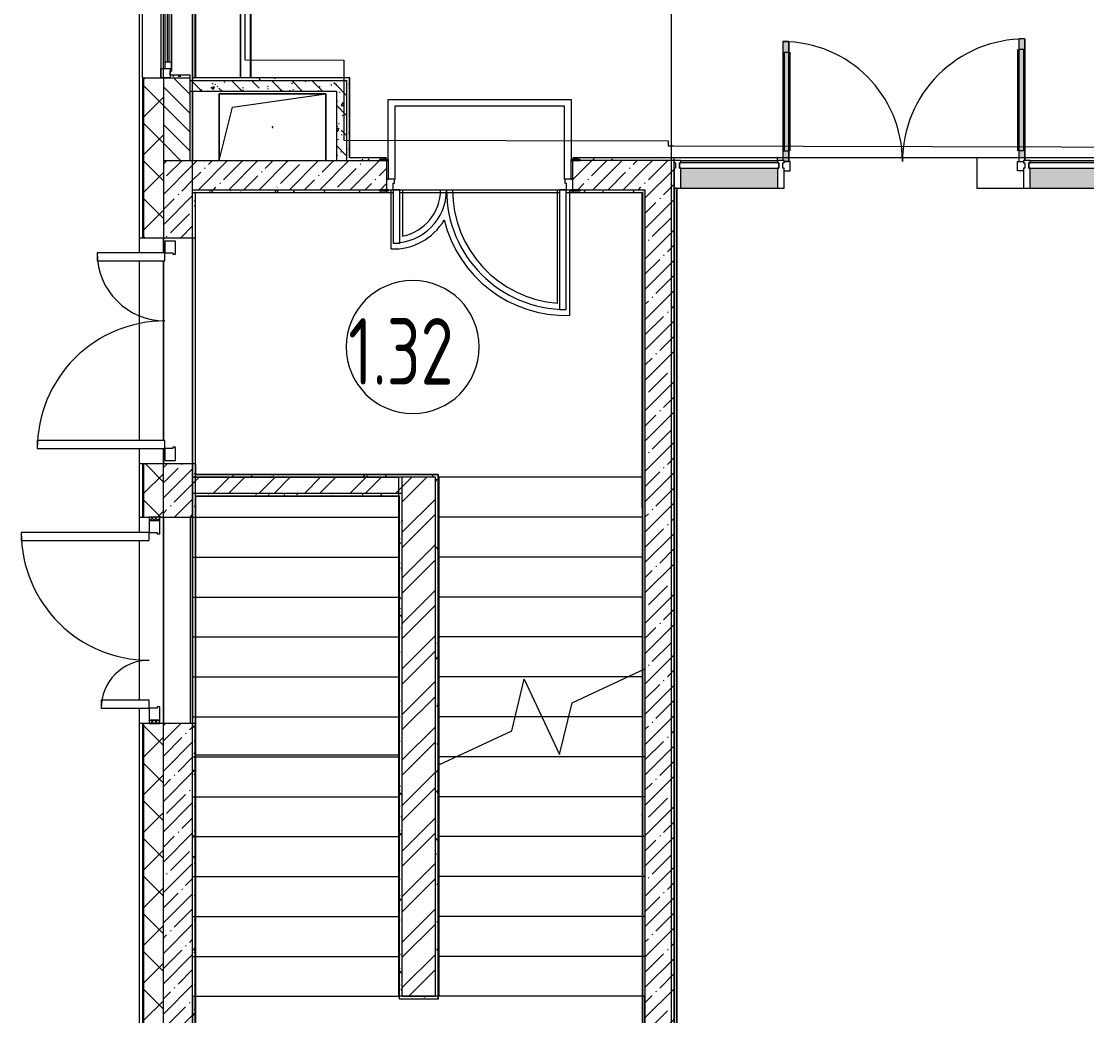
# Model space of a CAD drawing. Header units: millimetres. Extents: x -1113 to 415037, y -3642 to 354837.
# Drawn here: x -1113 to 6895, y 1338 to 8810 of the extents above; entities that cross this region are included whole.
import ezdxf

# ---------------------------------------------------------------- set-up
doc = ezdxf.new("R2010")
doc.units = ezdxf.units.MM
for name, color, linetype, lineweight in [('A-AREA-BNDY', 7, 'Continuous', 5), ('A-AREA-IDEN', 7, 'Continuous', 9), ('A-DETL-GENF', 7, 'Continuous', 9), ('A-DOOR-2', 7, 'Continuous', 5), ('A-DOOR-FRAM-2', 7, 'Continuous', 5), ('A-FLOR', 7, 'Continuous', 9), ('A-GENM', 7, 'Continuous', 9), ('A-GLAZ', 7, 'Continuous', 9), ('A-GLAZ-1', 7, 'Continuous', 5), ('A-GLAZ-CURT', 7, 'Continuous', 9), ('A-GLAZ-CURT-1', 7, 'Continuous', 5), ('A-GLAZ-CURT-2', 7, 'Continuous', 20), ('A-GLAZ-CWMG', 7, 'Continuous', 9), ('A-GLAZ-CWMG-1', 7, 'Continuous', 20), ('A-WALL', 7, 'Continuous', 5), ('I-WALL', 7, 'Continuous', 5), ('S-STRS', 7, 'Continuous', 9), ('S-STRS-MBND', 7, 'Continuous', 9), ('Оси', 7, 'Continuous', 9)]:
    doc.layers.add(name, color=color, linetype=linetype, lineweight=lineweight)
for name, color, linetype, lineweight, true_color in [('A-DOOR-1', 7, 'Continuous', 5, 0xc0c0c0), ('A-DOOR-FRAM-1', 7, 'Continuous', 5, 0xc0c0c0), ('A-WALL-1', 9, 'Continuous', 5, 0x808080), ('A-WALL-FNSH-1', 9, 'Continuous', 5, 0x808080)]:
    doc.layers.add(name, color=color, linetype=linetype, lineweight=lineweight, true_color=true_color)
doc.layers.add('A-FLOR-PATT-1', color=7, linetype='Continuous', lineweight=9, true_color=0xeef6ff, transparency=0.5)
doc.styles.add('СПДС', font='ГОСТ тип А.ttf', dxfattribs={"width": 0.9})
pattern_1 = [(45, (64.7, -136.06), (-114.0493, 114.0493), []), (45, (178.75, -136.06), (-114.0493, 114.0493), [201.612, -40.322, 6.706, -33.617])]
pattern_2 = [(45, (64.7, -136.06), (-171.074, 171.074), []), (45, (178.75, -136.06), (-171.074, 171.074), [])]
pattern_3 = [(135, (64.7, -136.06), (-150.8683, -150.8683), [213.36, -35.56, 7.112, -35.56]), (135, (64.7, 14.71), (-150.8683, -150.8683), []), (50, (64.7, -136.06), (255.0577, -22.3145), [26.67, -293.37]), (355, (64.7, -136.06), (-49.3404, 267.479), [21.336, -234.696]), (100.451, (85.96, -137.92), (205.7195, 245.1636), [22.666, -249.326]), (46.184, (64.7, -64.94), (379.511, -58.86), [40.005, -440.055]), (96.636, (96.33, -69.85), (332.363, 346.399), [33.999, -373.989]), (351.184, (64.7, -64.94), (332.367, 346.395), [32.004, -352.044]), (21, (100.26, -82.72), (212.26, -143.171), [26.67, -293.37]), (326, (100.26, -82.72), (86.522, 257.863), [21.336, -234.696]), (71.451, (117.95, -94.65), (298.784, 114.69), [22.666, -249.326]), (37.5, (64.7, -136.06), (4.3238, 118.3775), [6.706, -225.146, 6.706, -231.546, -235.585]), (37.5, (64.7, -136.06), (4.3238, 118.3775), [-470.103, 6.706, -228.879]), (7.5, (64.7, -136.06), (93.5476, 140.2533), [6.706, -129.134, 6.706, -219.812, -89.789]), (7.5, (64.7, -136.06), (93.5476, 140.2533), [-362.356, 6.706, -83.083]), (327.5, (-14.6, -136.06), (189.8273, -8.0202), [6.706, -82.194, 6.706, -270.662, -368.046]), (327.5, (-14.6, -136.06), (189.8273, -8.0202), [-366.268, 6.706, -361.34]), (317.5, (-50.16, -136.06), (207.381, 35.5976), [6.706, -108.864, 6.706, -177.495, -261.366]), (317.5, (-50.16, -136.06), (207.381, 35.5976), [-299.771, 6.706, -254.66])]
pattern_4 = [(0, (64.7, -136.06), (243.84, 60.96), [20.117, -162.763, 20.117, -162.763, -975.36]), (0, (64.7, -136.06), (243.84, 60.96), [-365.76, 20.117, -345.643, 20.117, -162.763, -426.72]), (0, (64.7, -136.06), (243.84, 60.96), [-914.4, 20.117, -101.803, 20.117, -284.683]), (120, (156.14, -105.58), (-174.7129, 180.69163), [20.117, -162.763, 20.117, -162.763, -975.36]), (120, (156.14, -105.58), (-174.7129, 180.69163), [-365.76, 20.117, -345.643, 20.117, -162.763, -426.72]), (120, (156.14, -105.58), (-174.7129, 180.69163), [-914.4, 20.117, -101.803, 20.117, -284.683]), (240, (186.62, 16.34), (-69.1271, -241.65163), [20.117, -162.763, 20.117, -162.763, -975.36]), (240, (186.62, 16.34), (-69.1271, -241.65163), [-365.76, 20.117, -345.643, 20.117, -162.763, -426.72]), (240, (186.62, 16.34), (-69.1271, -241.65163), [-914.4, 20.117, -101.803, 20.117, -284.683])]

# ---------------------------------------------------------------- blocks, each defined once
blk = doc.blocks.new('120_Окно_СКБ_2Ст - 120_Окно_СКБ_2Ст 2300х2500 _мал створка справа_-22272277-Объем проектирования 1 этажа')
at = {"layer": 'A-GLAZ'}
for p, q in [((-1150, -127), (-1150, -57)), ((-1150, -57), (-1080, -57)), ((-1080, -57), (-1080, -127)), ((250, -127), (250, -57)), ((250, -57), (320, -57)), ((320, -57), (320, -127)), ((1080, -127), (1080, -57)), ((1080, -57), (1150, -57)), ((1150, -57), (1150, -127)), ((-1080, -127), (-1150, -127)), ((-1080, -127), (-1100, -127)), ((-1100, -127), (-1100, -137)), ((-1100, -137), (270, -137)), ((270, -137), (-1100, -137)), ((250, -87), (-1080, -87)), ((-1080, -87), (-1080, -127)), ((-1030, -137), (-1030, -87)), ((200, -137), (200, -87)), ((250, -127), (250, -87)), ((320, -127), (250, -127)), ((270, -127), (250, -127)), ((270, -137), (270, -127)), ((320, -127), (300, -127)), ((300, -127), (300, -137)), ((300, -137), (1100, -137)), ((1100, -137), (300, -137)), ((1080, -87), (320, -87)), ((320, -87), (320, -127)), ((370, -137), (370, -87)), ((1030, -137), (1030, -87)), ((1080, -127), (1080, -87)), ((1150, -127), (1080, -127)), ((1100, -127), (1080, -127)), ((1100, -137), (1100, -127))]:
    blk.add_line(p, q, dxfattribs=at)
at = {"layer": 'A-GLAZ-1'}
for p, q in [((1150, -57), (-1150, -57)), ((-1130, -127), (-1100, -127)), ((-1030, -107), (200, -107)), ((200, -117), (-1030, -117)), ((270, -127), (300, -127)), ((370, -107), (1030, -107)), ((1030, -117), (370, -117)), ((1100, -127), (1130, -127))]:
    blk.add_line(p, q, dxfattribs=at)
blk = doc.blocks.new('110_Дверь_СКБ_2Ст - Д-1 Лестничная клетка EIS60-24280000-Объем проектирования 1 этажа')
at = {"layer": 'A-DOOR-1'}
for p, q in [((-637.5, 1010), (-637.5, 110)), ((-587.5, 1010), (-637.5, 1010)), ((-587.5, 110), (-587.5, 1010)), ((662.5, 510), (612.5, 510)), ((612.5, 510), (612.5, 110)), ((662.5, 110), (662.5, 510)), ((-637.5, 110), (-587.5, 110)), ((612.5, 110), (662.5, 110))]:
    blk.add_line(p, q, dxfattribs=at)
for centre, radius, start, end in [((-637.5, 110), 900, 0, 90), ((662.5, 110), 400, 90, 180)]:
    blk.add_arc(centre, radius, start, end, dxfattribs=at)
at = {"layer": 'A-DOOR-FRAM-1'}
for p, q in [((-672.5, 118), (-742.5, 118)), ((-742.5, 118), (-742.5, 110)), ((-742.5, 110), (-672.5, 110)), ((-637.5, 110), (-687.5, 110)), ((-687.5, 110), (-687.5, 30)), ((-672.5, 110), (-672.5, 118)), ((-637.5, 60), (-637.5, 110)), ((662.5, 110), (662.5, 60)), ((712.5, 110), (662.5, 110)), ((767.5, 118), (697.5, 118)), ((697.5, 118), (697.5, 110)), ((697.5, 110), (767.5, 110)), ((712.5, 30), (712.5, 110)), ((767.5, 110), (767.5, 118)), ((-687.5, 30), (-627.5, 30)), ((-672.5, 30), (-687.5, 30)), ((-687.5, 30), (-687.5, -110)), ((-672.5, -110), (-672.5, 30)), ((-627.5, 60), (-637.5, 60)), ((-627.5, 30), (-627.5, 60)), ((662.5, 60), (652.5, 60)), ((652.5, 60), (652.5, 30)), ((652.5, 30), (712.5, 30)), ((712.5, 30), (697.5, 30)), ((697.5, 30), (697.5, -110)), ((712.5, -110), (712.5, 30)), ((-672.5, -110), (-742.5, -110)), ((-742.5, -110), (-742.5, -118)), ((-742.5, -118), (-672.5, -118)), ((-687.5, -110), (-672.5, -110)), ((-672.5, -118), (-672.5, -110)), ((697.5, -110), (712.5, -110)), ((767.5, -110), (697.5, -110)), ((697.5, -110), (697.5, -118)), ((697.5, -118), (767.5, -118)), ((767.5, -118), (767.5, -110))]:
    blk.add_line(p, q, dxfattribs=at)
blk = doc.blocks.new('110_Дверь_СКБ_2Ст_Наружная - ДН-1_л__ Двухстворчатая 1350 х3200 _ЛК_ в свету с верхним остеклением 2-22796854-Объем проектирования 1 этажа')
at = {"layer": 'A-DOOR-1'}
for p, q in [((-715.5, 869), (-715.5, -91)), ((-655.5, 869), (-715.5, 869)), ((-655.5, -91), (-655.5, 869)), ((754.5, 419), (694.5, 419)), ((694.5, 419), (694.5, -91)), ((754.5, -91), (754.5, 419)), ((-715.5, -91), (-655.5, -91)), ((694.5, -91), (754.5, -91))]:
    blk.add_line(p, q, dxfattribs=at)
for centre, radius, start, end in [((-715.5, -91), 960, 0, 90), ((754.5, -91), 510, 90, 180)]:
    blk.add_arc(centre, radius, start, end, dxfattribs=at)
at = {"layer": 'A-DOOR-FRAM-1'}
for p, q in [((-715.5, -91), (-805.5, -91)), ((-805.5, -91), (-805.5, -171)), ((-715.5, -151), (-715.5, -91)), ((-705.5, -151), (-715.5, -151)), ((-705.5, -171), (-705.5, -151)), ((754.5, -151), (744.5, -151)), ((744.5, -151), (744.5, -171)), ((754.5, -91), (754.5, -151)), ((844.5, -91), (754.5, -91)), ((844.5, -171), (844.5, -91)), ((-805.5, -171), (-705.5, -171)), ((744.5, -171), (844.5, -171))]:
    blk.add_line(p, q, dxfattribs=at)
blk = doc.blocks.new('110_Дверь_СКБ_2Ст_Наружная - ДН-3_л__ Двухстворчатая 1200 х3200 из подвала EI30-23666533-Объем проектирования 1 этажа')
at = {"layer": 'A-DOOR-2'}
h = blk.add_hatch(dxfattribs=at)
h.set_pattern_fill('FP_165', color=256, style=0, pattern_type=2)
h.set_pattern_definition([(135, (1526.41, 143.685), (-14.14214, -14.14214), []), (225, (1526.41, 143.685), (14.14214, -14.14214), [])])
h.paths.add_polyline_path([(769.5, -48.4), (771.6, -51), (794.5, -51), (794.5, 29), (769.5, 29), (769.5, -31)])
at = {"layer": 'A-DOOR-FRAM-2'}
h = blk.add_hatch(dxfattribs=at)
h.set_pattern_fill('FP_166', color=256, style=0, pattern_type=2)
h.set_pattern_definition([(45, (-596.384, 143.685), (-14.1421, 14.1421), []), (135, (-596.384, 143.685), (-14.1421, -14.1421), [])])
h.paths.add_polyline_path([(-755.5, 29), (-755.5, -51), (-730.5, -51), (-730.5, 29)])
at = {"layer": 'A-DOOR-1'}
for p, q in [((679.5, 989), (619.5, 989)), ((619.5, 989), (619.5, 29)), ((679.5, 29), (679.5, 989)), ((-640.5, 389), (-640.5, 29)), ((-580.5, 389), (-640.5, 389)), ((-580.5, 29), (-580.5, 389)), ((-640.5, 29), (-580.5, 29)), ((619.5, 29), (679.5, 29))]:
    blk.add_line(p, q, dxfattribs=at)
for centre, radius, start, end in [((679.5, 29), 960, 90, 180), ((-640.5, 29), 360, 0, 90)]:
    blk.add_arc(centre, radius, start, end, dxfattribs=at)
at = {"layer": 'A-DOOR-FRAM-1'}
for p, q in [((-730.5, 29), (-755.5, 29)), ((-755.5, 29), (-755.5, -51)), ((-640.5, 29), (-730.5, 29)), ((-730.5, 29), (-730.5, -51)), ((-730.5, -51), (-730.5, 29)), ((-640.5, -31), (-640.5, 29)), ((679.5, 29), (679.5, -31)), ((769.5, 29), (679.5, 29)), ((769.5, -51), (769.5, 29)), ((794.5, 29), (769.5, 29)), ((769.5, 29), (769.5, -51)), ((794.5, -51), (794.5, 29)), ((-755.5, -51), (-730.5, -51)), ((-730.5, -51), (-630.5, -51)), ((-630.5, -31), (-640.5, -31)), ((-630.5, -51), (-630.5, -31)), ((679.5, -31), (669.5, -31)), ((669.5, -31), (669.5, -51)), ((669.5, -51), (769.5, -51)), ((769.5, -51), (794.5, -51))]:
    blk.add_line(p, q, dxfattribs=at)
blk = doc.blocks.new('Прямоугольный импост - Импост структурный с накладкой - 190мм-31924846-Объем проектирования 1 этажа')
at = {"layer": 'A-GLAZ-CWMG-1'}
for p, q in [((-50, 0), (-50, 17)), ((-50, 17), (0, 17)), ((-40, 0), (-50, 0)), ((-40, -40), (-40, 0)), ((0, 0), (-10, 0)), ((-10, 0), (-10, -40)), ((0, 17), (0, 0)), ((-50, -190), (-50, -40)), ((-50, -40), (-40, -40)), ((-10, -40), (0, -40)), ((0, -40), (0, -190)), ((0, -190), (-50, -190))]:
    blk.add_line(p, q, dxfattribs=at)
blk = doc.blocks.new('Прямоугольный импост - Импост структурный с накладкой - 190мм-31924841-Объем проектирования 1 этажа')
at = {"layer": 'A-GLAZ-CWMG-1'}
for p, q in [((-25, 0), (-25, 17)), ((-25, 17), (25, 17)), ((-15, 0), (-25, 0)), ((-15, -40), (-15, 0)), ((25, 0), (15, 0)), ((15, 0), (15, -40)), ((25, 17), (25, 0)), ((-25, -190), (-25, -40)), ((-25, -40), (-15, -40)), ((15, -40), (25, -40)), ((25, -40), (25, -190)), ((25, -190), (-25, -190))]:
    blk.add_line(p, q, dxfattribs=at)
blk = doc.blocks.new('Системная панель - Стекло - 40мм-31924851-Объем проектирования 1 этажа')
at = {"layer": 'A-GLAZ-CURT-2'}
for p, q in [((297.5, 40), (-297.5, 40)), ((-297.5, 40), (-297.5, 0)), ((-297.5, 0), (297.5, 0)), ((297.5, 0), (297.5, 40))]:
    blk.add_line(p, q, dxfattribs=at)
blk = doc.blocks.new('Дверь_Витражная_остекление_ - ДВН_CОШ в витраже В-6-31924853-Объем проектирования 1 этажа')
at = {"layer": 'A-DETL-GENF'}
for p, q in [((-900, 60), (-855, 60)), ((-855, 60), (-855, -10)), ((900, 60), (855, 60)), ((855, 60), (855, -10)), ((-910, -930), (-910, -17)), ((-910, -17), (-910, -930)), ((-865, -10), (-900, -10)), ((-865, -10), (-900, -10)), ((-855, -10), (-900, -10)), ((-865, -930), (-865, -10)), ((-865, -930), (-865, -10)), ((855, -10), (900, -10)), ((865, -10), (900, -10)), ((865, -910), (865, -10)), ((865, -10), (865, -910)), ((900, -10), (865, -10)), ((910, -910), (910, -17)), ((910, -910), (910, -17)), ((-910, -90), (-865, -90)), ((-900, -850), (-900, -90)), ((-856, -850), (-856, -90)), ((856, -830), (856, -90)), ((910, -90), (865, -90)), ((900, -830), (900, -90)), ((-910, -850), (-865, -850)), ((910, -830), (865, -830)), ((-910, -930), (-865, -930)), ((-910, -930), (-865, -930)), ((910, -910), (865, -910)), ((865, -910), (910, -910))]:
    blk.add_line(p, q, dxfattribs=at)
at = {"layer": 'A-DOOR-1'}
for p, q in [((-910, -930), (-910, -17)), ((910, -910), (910, -17))]:
    blk.add_line(p, q, dxfattribs=at)
for centre, radius, start, end in [((-910, -10), 920, 270, 0), ((910, -10), 900, 180, 270)]:
    blk.add_arc(centre, radius, start, end, dxfattribs=at)
blk = doc.blocks.new('Системная панель - Стекло - 40мм-31924990-Объем проектирования 1 этажа')
at = {"layer": 'A-GLAZ-CURT-1'}
h = blk.add_hatch(dxfattribs=at)
h.set_pattern_fill('FP_188', color=256, style=0, pattern_type=2)
h.set_pattern_definition([(225, (4342.5, 7683), (565.685, -565.685), [400, -1200]), (225, (4742.5, 7883), (565.685, -565.685), [1200, -400]), (225, (3942.5, 8083), (565.685, -565.685), [400, -1200])])
h.paths.add_polyline_path([(372.5, 40), (-372.5, 40), (-372.5, 0), (372.5, 0), (372.5, 3)])
at = {"layer": 'A-GLAZ-CURT-2'}
for p, q in [((372.5, 40), (-372.5, 40)), ((-372.5, 40), (-372.5, 0)), ((-372.5, 0), (372.5, 0)), ((372.5, 0), (372.5, 40))]:
    blk.add_line(p, q, dxfattribs=at)
blk = doc.blocks.new('Прямоугольный импост - Импост структурный с накладкой - 190мм-23800918-Объем проектирования 1 этажа')
at = {"layer": 'A-GLAZ-CWMG'}
for points in [[(4505, 7883), (4505, 7900), (3780, 7900), (3780, 7883), (4060, 7883)], [(3803.3, 7693), (4505, 7693), (4505, 7843), (3780, 7843), (3780, 7693)]]:
    blk.add_hatch(color=256, dxfattribs=at).paths.add_polyline_path(points)
for p, q in [((3780, 7900), (4505, 7900)), ((3780, 7693), (4505, 7693))]:
    blk.add_line(p, q, dxfattribs=at)
blk = doc.blocks.new('Прямоугольный импост - Импост структурный с накладкой - 190мм-31923825-Объем проектирования 1 этажа')
at = {"layer": 'A-GLAZ-CWMG'}
for points in [[(6405, 7883), (6980, 7883), (6980, 7900), (6405, 7900)], [(6810, 7693), (6980, 7693), (6980, 7843), (6405, 7843), (6405, 7693)]]:
    blk.add_hatch(color=256, dxfattribs=at).paths.add_polyline_path(points)
for p, q in [((6405, 7900), (6980, 7900)), ((6405, 7693), (6980, 7693))]:
    blk.add_line(p, q, dxfattribs=at)
blk = doc.blocks.new('GM_Отверстие прямоугольное _в плите_ - Отверстие-21979368-Объем проектирования 1 этажа')
at = {"layer": 'A-GENM'}
for p, q in [((-400, -250), (-400, 250)), ((-400, 250), (400, 250)), ((400, 250), (-400, 250)), ((-400, 250), (-400, -250)), ((-300, 150), (400, 250)), ((400, 250), (400, -250)), ((400, -250), (400, 250)), ((-400, -250), (-300, 150))]:
    blk.add_line(p, q, dxfattribs=at)
for start, end in [(360, 180), (180, 360)]:
    blk.add_arc((0, 0), 2.5, start, end, dxfattribs=at)
blk = doc.blocks.new('Зашивка приборов отопления14 - Зашивка приборов отопления-33280456-Объем проектирования 1 этажа')
at = {"layer": 'A-WALL'}
for p, q in [((37471.9, 23439), (35392.9, 23439)), ((35391.9, 23079), (37471.9, 23079)), ((37471.9, 23079), (35391.9, 23079)), ((35391.9, 23004), (37471.9, 23004))]:
    blk.add_line(p, q, dxfattribs=at)
blk = doc.blocks.new('Марка_Помещения - Номер-25198446-Объем проектирования 1 этажа')
at = {"layer": 'A-AREA-IDEN'}
for start, end in [(360, 180), (180, 360)]:
    blk.add_arc((0, 0), 2.5, start, end, dxfattribs=at)

msp = doc.modelspace()

# ---------------------------------------------------------------- hatches: boundary and pattern name
at = {"layer": 'A-FLOR-PATT-1'}
h = msp.add_hatch(color=256, dxfattribs=at)
h.paths.add_polyline_path([(12979.7, 7783.9), (13024.7, 7783.9), (13024.7, 8626.9), (12979.7, 8626.9), (12979.7, 8277.3)])
h.paths.add_polyline_path([(14244.7, 7783.9), (14289.7, 7783.9), (14289.7, 8166.9), (14244.7, 8166.9), (14244.7, 7806.5)])
h.paths.add_polyline_path([(6429.7, 7783.9), (6429.7, 8676.9), (6384.7, 8676.9), (6384.7, 7783.9)])
h.paths.add_polyline_path([(4609.7, 7783.9), (4654.7, 7783.9), (4654.7, 8656.9), (4609.7, 8656.9), (4609.7, 7836)])
h.paths.add_polyline_path([(20125, 8913.9), (20125, 8948.9), (19267.9, 8948.9), (19267.6, 8945.2), (20118, 8945.2), (20118, 8913.9)])
h.paths.add_polyline_path([(20118, 10678.9), (20125, 10678.9), (20125, 10713.9), (20118, 10713.9)])
h = msp.add_hatch(color=256, dxfattribs=at)
h.paths.add_polyline_path([(4654.7, 7756.9), (4654.7, 7783.9), (4609.7, 7783.9), (4609.7, 7763.9), (4619.7, 7763.9), (4619.7, 7756.9)])
h.paths.add_polyline_path([(14244.7, 7766.9), (14289.7, 7766.9), (14289.7, 7783.9), (14244.7, 7783.9)])
h.paths.add_polyline_path([(12979.7, 7766.9), (13024.7, 7766.9), (13024.7, 7783.9), (12979.7, 7783.9)])
at = {"layer": 'A-WALL'}
h = msp.add_hatch(dxfattribs=at)
h.set_pattern_fill('FP_24', color=256, style=0, pattern_type=2)
h.set_pattern_definition([(45, (64.7, -136.06), (-141.4214, 141.4214), []), (135, (64.7, -136.06), (-141.4214, -141.4214), [])])
h.paths.add_polyline_path([(-195.3, -236.1), (-45.3, -236.1), (-45.3, 3533.9), (-195.3, 3533.9), (-195.3, -230.2)])
h.paths.add_polyline_path([(-45.3, 5083.9), (-45.3, 5483.9), (-195.3, 5483.9), (-195.3, 5083.9), (-73.3, 5083.9)])
h.paths.add_polyline_path([(-45.3, 7183.9), (-45.3, 8383.9), (-195.3, 8383.9), (-195.3, 7183.9)])
h.paths.add_polyline_path([(-195.3, 10683.9), (-45.3, 10683.9), (-45.3, 12083.9), (-195.3, 12083.9), (-195.3, 10721.5)])
h.paths.add_polyline_path([(-89.6, 12983.9), (-45.3, 12983.9), (-45.9, 15213.9), (-195.3, 15213.9), (-195.3, 12983.9)])
h = msp.add_hatch(dxfattribs=at)
h.set_pattern_fill('FP_2', color=256, style=0, pattern_type=2)
h.set_pattern_definition([(135, (64.7, -136.06), (-70.7107, -70.7107), [])])
h.paths.add_polyline_path([(-45.3, 7763.9), (154.7, 7763.9), (154.7, 8383.9), (-45.3, 8383.9), (-45.3, 8336.5)])
h.paths.add_polyline_path([(-0.2, 10683.9), (154.7, 10683.9), (154.7, 10763.9), (-45.3, 10763.9), (-45.3, 10683.9)])
h.paths.add_polyline_path([(154.7, 11263.9), (154.7, 12083.9), (-45.3, 12083.9), (-45.3, 11263.9), (120.4, 11263.9)])
h.paths.add_polyline_path([(154.7, 12983.9), (154.7, 14563.9), (-45.3, 14563.9), (-45.3, 12983.9), (66.8, 12983.9)])
at = {"layer": 'I-WALL'}
h = msp.add_hatch(dxfattribs=at)
h.set_pattern_fill('FP_191', color=256, style=0, pattern_type=2)
h.set_pattern_definition(pattern_4)
h.paths.add_polyline_path([(6.7, 8383.9), (154.7, 8383.9), (154.7, 8403.9), (6.7, 8403.9)])
h = msp.add_hatch(dxfattribs=at)
h.set_pattern_fill('FP_41', color=256, style=0, pattern_type=2)
h.set_pattern_definition(pattern_3)
h.paths.add_polyline_path([(194.7, 8283.9), (1254.7, 8283.9), (1254.7, 8363.9), (154.7, 8363.9), (154.7, 8283.9), (174.7, 8283.9)])
h = msp.add_hatch(dxfattribs=at)
h.set_pattern_fill('FP_191', color=256, style=0, pattern_type=2)
h.set_pattern_definition(pattern_4)
h.paths.add_polyline_path([(1334.7, 8363.9), (1334.7, 8383.9), (194.7, 8383.9), (194.7, 8363.9), (1254.7, 8363.9)])
h = msp.add_hatch(dxfattribs=at)
h.set_pattern_fill('FP_41', color=256, style=0, pattern_type=2)
h.set_pattern_definition(pattern_3)
h.paths.add_polyline_path([(1334.7, 7763.9), (1334.7, 8363.9), (1254.7, 8363.9), (1254.7, 7763.9)])
h = msp.add_hatch(dxfattribs=at)
h.set_pattern_fill('FP_191', color=256, style=0, pattern_type=2)
h.set_pattern_definition(pattern_4)
h.paths.add_polyline_path([(1334.7, 7783.9), (1354.7, 7784.9), (1354.7, 8383.9), (1334.7, 8383.9), (1334.7, 7784.9)])
h = msp.add_hatch(dxfattribs=at)
h.set_pattern_fill('FP_191', color=256, style=0, pattern_type=2)
h.set_pattern_definition(pattern_4)
h.paths.add_polyline_path([(3673, 7763.9), (3794.7, 7763.9), (3794.7, 7783.9), (3057.9, 7783.9), (3057.9, 7771.9), (3087.9, 7771.9), (3087.9, 7763.9), (3604.2, 7763.9)])
h.paths.add_polyline_path([(1496.9, 7763.9), (1577.9, 7763.9), (1577.9, 7771.9), (1607.9, 7771.9), (1607.9, 7783.9), (1334.7, 7783.9), (1334.7, 7763.9), (1354.7, 7763.9)])
h = msp.add_hatch(dxfattribs=at)
h.set_pattern_fill('FP_1', color=256, style=0, pattern_type=2)
h.set_pattern_definition(pattern_1)
h.paths.add_polyline_path([(-45.3, -236.1), (174.7, -236.1), (174.7, 3533.9), (-45.3, 3533.9), (-45.3, -143.3)])
h.paths.add_polyline_path([(-45.3, 5083.9), (174.7, 5083.9), (174.7, 5483.9), (-45.3, 5483.9), (-45.3, 5156.6)])
h.paths.add_polyline_path([(-45.3, 7183.9), (174.7, 7183.9), (174.7, 7763.9), (-45.3, 7763.9), (-45.3, 7276.5)])
h = msp.add_hatch(dxfattribs=at)
h.set_pattern_fill('FP_1', color=256, style=0, pattern_type=2)
h.set_pattern_definition(pattern_1)
h.paths.add_polyline_path([(3574.7, 7543.9), (3574.7, 7763.9), (3032.9, 7763.9), (3032.9, 7543.9), (3554.7, 7543.9)])
h.paths.add_polyline_path([(773.4, 7543.9), (1632.9, 7543.9), (1632.9, 7763.9), (174.7, 7763.9), (174.7, 7543.9), (194.7, 7543.9)])
h = msp.add_hatch(dxfattribs=at)
h.set_pattern_fill('FP_1', color=256, style=0, pattern_type=2)
h.set_pattern_definition(pattern_1)
h.paths.add_polyline_path([(3794.7, -16.1), (3794.7, 7763.9), (3574.7, 7763.9), (3574.7, -16.1), (3728.4, -16.1)])
h = msp.add_hatch(dxfattribs=at)
h.set_pattern_fill('FP_191', color=256, style=0, pattern_type=2)
h.set_pattern_definition(pattern_4)
h.paths.add_polyline_path([(174.7, 7523.9), (1632.9, 7523.9), (1632.9, 7535.9), (1577.9, 7535.9), (1577.9, 7543.9), (174.7, 7543.9)])
h.paths.add_polyline_path([(3352.3, 7523.9), (3554.7, 7523.9), (3554.7, 7543.9), (3087.9, 7543.9), (3087.9, 7535.9), (3032.9, 7535.9), (3032.9, 7523.9), (3087.9, 7523.9)])
h = msp.add_hatch(dxfattribs=at)
h.set_pattern_fill('FP_191', color=256, style=0, pattern_type=2)
h.set_pattern_definition(pattern_4)
h.paths.add_polyline_path([(3574.7, 3.9), (3572.4, 7541.5), (3554.7, 7522.9), (3555.4, 386.7), (3558.5, 323.9), (3554.7, 323.9), (3554.7, 4.9)])
h.paths.add_polyline_path([(3554.7, 373.9), (3556, 373.9), (3554.7, 386.7)])
h.paths.add_polyline_path([(3554.7, 7523.9), (3574.7, 7543.9), (3554.7, 7543.9), (3554.7, 7541.5)])
h = msp.add_hatch(dxfattribs=at)
h.set_pattern_fill('FP_191', color=256, style=0, pattern_type=2)
h.set_pattern_definition(pattern_4)
h.paths.add_polyline_path([(3794.7, 13.9), (3814.7, 14.2), (3813.2, 7556.9), (3794.7, 7556.9), (3794.7, 78.8)])
h = msp.add_hatch(dxfattribs=at)
h.set_pattern_fill('FP_191', color=256, style=0, pattern_type=2)
h.set_pattern_definition(pattern_4)
h.paths.add_polyline_path([(174.7, 5403.9), (194.7, 5404.9), (194.7, 5483.9), (174.7, 5483.9), (174.7, 5404.2)])
h.paths.add_polyline_path([(194.7, 7183.9), (194.7, 7522.9), (174.7, 7523.9), (174.7, 7183.9)])
h = msp.add_hatch(dxfattribs=at)
h.set_pattern_fill('FP_191', color=256, style=0, pattern_type=2)
h.set_pattern_definition(pattern_4)
h.paths.add_polyline_path([(1749.7, 5383.9), (1999.7, 5383.9), (1999.6, 5403.9), (174.7, 5403.9), (174.7, 5383.9), (773.4, 5383.9)])
h = msp.add_hatch(dxfattribs=at)
h.set_pattern_fill('FP_79', color=256, style=0, pattern_type=2)
h.set_pattern_definition(pattern_2)
h.paths.add_polyline_path([(1749.7, 5263.9), (1749.7, 5383.9), (174.7, 5383.9), (174.7, 5263.9), (773.4, 5263.9)])
h = msp.add_hatch(dxfattribs=at)
h.set_pattern_fill('FP_79', color=256, style=0, pattern_type=2)
h.set_pattern_definition(pattern_2)
h.paths.add_polyline_path([(1999.7, 1483.9), (1999.7, 5383.9), (1749.7, 5383.9), (1749.7, 1483.9), (1805, 1483.9)])
h = msp.add_hatch(dxfattribs=at)
h.set_pattern_fill('FP_191', color=256, style=0, pattern_type=2)
h.set_pattern_definition(pattern_4)
h.paths.add_polyline_path([(2019.7, 1483.9), (2019.3, 5403.9), (1999.7, 5403.9), (1999.7, 1483.9)])
h = msp.add_hatch(dxfattribs=at)
h.set_pattern_fill('FP_191', color=256, style=0, pattern_type=2)
h.set_pattern_definition(pattern_4)
h.paths.add_polyline_path([(174.7, -16.1), (194.7, -16.1), (194.7, 3533.9), (174.7, 3533.9), (174.7, 1483.9)])
h.paths.add_polyline_path([(194.7, 5083.9), (193.7, 5243.9), (174.7, 5263.9), (174.7, 5083.9)])
h.paths.add_polyline_path([(194.7, 5243.9), (194.7, 5263.9), (174.7, 5263.9)])
h = msp.add_hatch(dxfattribs=at)
h.set_pattern_fill('FP_191', color=256, style=0, pattern_type=2)
h.set_pattern_definition(pattern_4)
h.paths.add_polyline_path([(1729.7, 5243.9), (1729.7, 5263.9), (194.7, 5263.9), (195.2, 5243.9), (1716.7, 5243.9)])
h = msp.add_hatch(dxfattribs=at)
h.set_pattern_fill('FP_191', color=256, style=0, pattern_type=2)
h.set_pattern_definition(pattern_4)
h.paths.add_polyline_path([(1749.7, 1483.9), (1749.7, 5263.9), (1729.7, 5242.9), (1729.7, 1483.9)])
h.paths.add_polyline_path([(1729.7, 5243.9), (1749.7, 5263.9), (1729.7, 5263.9), (1729.7, 5254.3)])
h = msp.add_hatch(dxfattribs=at)
h.set_pattern_fill('FP_191', color=256, style=0, pattern_type=2)
h.set_pattern_definition(pattern_4)
h.paths.add_polyline_path([(1805, 1463.9), (2019.7, 1463.9), (2019.7, 1483.9), (1729.7, 1483.9), (1729.7, 1463.9), (1749.8, 1463.9)])

# ---------------------------------------------------------------- linework, layer by layer
at = {"layer": 'A-AREA-BNDY', "flags": 128}
msp.add_lwpolyline([(570.9, 10597.7), (566.6, 8797.7), (567.6, 8797.7), (567, 8519.2), (1312, 8517.4), (1310.6, 7917.4), (3749.6, 7911.7), (3749.5, 7873.7), (3792.5, 7873.6), (7679.5, 7864.5), (7679.5, 7902.5), (20089.8, 7873.3), (20096.7, 10820.8)], dxfattribs=at)
at = {"layer": 'A-FLOR'}
for p, q in [((609.7, 8383.9), (609.7, 10743.9)), ((174.7, 10463.9), (174.7, 8384.9)), ((534.7, 8383.9), (534.7, 10463.9)), ((1354.7, 8383.9), (609.7, 8383.9)), ((1354.7, 7784.9), (1354.7, 8383.9)), ((1643.2, 8222.2), (3018.5, 8222.2)), ((1643.2, 7771.9), (1643.2, 8222.2)), ((2968.5, 8172.2), (1693.2, 8172.2)), ((1693.2, 8172.2), (1693.2, 7622.2)), ((2968.5, 7622.2), (2968.5, 8172.2)), ((3018.5, 8222.2), (3018.5, 7771.9)), ((1607.9, 7783.9), (1354.7, 7783.9)), ((1607.9, 7771.9), (1607.9, 7783.9)), ((15804.7, 7783.9), (3057.9, 7783.9)), ((3057.9, 7783.9), (3057.9, 7771.9)), ((4569.7, 7763.9), (4569.7, 7783.9)), ((6069.7, 7783.9), (6069.7, 7556.9)), ((2972.9, 7622.2), (2968.5, 7622.2)), ((1666, 7099.3), (1666, 7543.9)), ((1682.9, 7544.6), (1753, 7544.6)), ((1682.9, 7543.9), (2965.3, 7543.9)), ((1753, 7544.6), (1753, 7195.9)), ((2037.9, 7543.9), (2127.9, 7543.9)), ((2916.3, 6691.5), (2916.3, 7544.6)), ((2916.3, 7544.6), (2982.9, 7544.6)), ((3006.3, 7543.9), (3006.3, 6599.2)), ((3814.7, 5392.2), (3814.7, 7556.9)), ((3870.3, 7556.9), (4569.7, 7556.9)), ((6069.7, 7556.9), (7674.7, 7556.9)), ((194.7, 7523.9), (1682.9, 7523.9)), ((194.7, 7522.9), (194.7, 5404.9)), ((1732.9, 7523.9), (2932.9, 7523.9)), ((2982.9, 7523.9), (3004.1, 7523.9)), ((3006.3, 7523.9), (3554.7, 7523.9)), ((3554.7, 5383.9), (2019.7, 5383.9)), ((3814.7, 386.7), (3814.7, 5391.3)), ((195.2, 3298.9), (195.2, 5243.4)), ((195.2, 5243.4), (1730.2, 5243.4)), ((154.7, 5083.9), (154.7, 3533.9)), ((195.2, 3298.9), (1729.7, 3298.9))]:
    msp.add_line(p, q, dxfattribs=at)
for centre, radius, start, end in [((1682.9, 7543.9), 355, 281.38448, 360), ((1682.9, 7543.9), 355, 281.38448, 360), ((2982.9, 7543.9), 855, 180, 265.5304), ((2982.9, 7543.9), 855, 180, 265.5304), ((1682.9, 7543.9), 445, 267.81908, 329.31464), ((1682.9, 7543.9), 445, 267.81908, 329.31464), ((2982.9, 7543.9), 945, 193.90489, 271.41706), ((2982.9, 7543.9), 945, 193.90489, 271.41706)]:
    msp.add_arc(centre, radius, start, end, dxfattribs=at)
at = {"layer": 'A-WALL'}
for p, q in [((-225.3, 7068.9), (-225.3, 15243.9)), ((-203.3, 8383.9), (-203.3, 10683.9)), ((-198.3, 8383.9), (-198.3, 7183.9)), ((-195.3, 8383.9), (-195.3, 7183.9)), ((-45.3, 8383.9), (-45.3, 7183.9)), ((194.7, 8384.9), (194.7, 8383.9)), ((1354.7, 8383.9), (1354.7, 8383.9)), ((1354.7, 7783.9), (1354.7, 7784.9)), ((-45.3, 7763.9), (154.7, 7763.9)), ((174.7, 7543.9), (1577.9, 7543.9)), ((3087.9, 7543.9), (3574.7, 7543.9)), ((174.7, 7523.9), (194.7, 7523.9)), ((-225.3, 7183.9), (-203.3, 7183.9)), ((-45.3, 7183.9), (-45.3, 7068.9)), ((-225.3, 5658.9), (-225.3, 7008.9)), ((-45.3, 7008.9), (-45.3, 5658.9)), ((-225.3, 4968.9), (-225.3, 5598.9)), ((-45.3, 5598.9), (-45.3, 5483.9)), ((-203.3, 5483.9), (-225.3, 5483.9)), ((-198.3, 5483.9), (-198.3, 5083.9)), ((-195.3, 5483.9), (-195.3, 5083.9)), ((-45.3, 5083.9), (-45.3, 5483.9)), ((194.7, 5403.9), (1999.7, 5403.9)), ((1749.7, 1483.9), (1749.7, 5383.9)), ((1999.7, 1483.9), (1999.7, 5383.9)), ((194.7, 5243.9), (1729.7, 5243.9)), ((1729.7, 1463.9), (1729.7, 5242.9)), ((-225.3, 5083.9), (-203.3, 5083.9)), ((-45.3, 5083.9), (-45.3, 3533.9)), ((-225.3, 3708.9), (-225.3, 4908.9)), ((-225.3, -416.1), (-225.3, 3648.9)), ((-203.3, 3533.9), (-225.3, 3533.9)), ((-198.3, 3533.9), (-198.3, -389.1)), ((-195.3, 3533.9), (-195.3, -386.1)), ((-45.3, -236.1), (-45.3, 3533.9)), ((194.7, 3.9), (194.7, 3533.9)), ((1749.7, 1483.9), (1999.7, 1483.9))]:
    msp.add_line(p, q, dxfattribs=at)
at = {"layer": 'A-WALL-1'}
for p, q in [((-195.3, 8383.9), (154.7, 8383.9)), ((154.7, 8403.9), (6.7, 8403.9)), ((6.7, 8403.9), (6.7, 8383.9)), ((154.7, 7763.9), (154.7, 8403.9)), ((154.7, 8363.9), (1334.7, 8363.9)), ((194.7, 8384.9), (174.7, 8384.9)), ((174.7, 8384.9), (174.7, 8363.9)), ((1354.7, 8383.9), (194.7, 8383.9)), ((1334.7, 7763.9), (1334.7, 8363.9)), ((154.7, 8283.9), (1254.7, 8283.9)), ((1254.7, 8283.9), (1254.7, 7763.9)), ((3794.7, -236.1), (3794.7, 7783.9)), ((154.7, 7763.9), (1577.9, 7763.9)), ((3794.7, 7763.9), (3087.9, 7763.9)), ((174.7, 7183.9), (174.7, 7543.9)), ((1632.9, 7523.9), (1632.9, 7535.9)), ((3032.9, 7535.9), (3032.9, 7523.9)), ((3574.7, 7543.9), (3574.7, -16.1)), ((3814.7, 7556.9), (3794.7, 7556.9)), ((3794.7, 7556.9), (3794.7, 13.9)), ((3554.7, 7523.9), (3554.7, 4.9)), ((-195.3, 7183.9), (194.7, 7183.9)), ((194.7, 5483.9), (-195.3, 5483.9)), ((174.7, 5483.9), (174.7, 5083.9)), ((1999.7, 5383.9), (174.7, 5383.9)), ((2019.7, 1463.9), (2019.7, 5403.9)), ((174.7, 5263.9), (1749.7, 5263.9)), ((-195.3, 5083.9), (-153.3, 5083.9)), ((-73.3, 5083.9), (194.7, 5083.9)), ((-153.3, 3533.9), (-195.3, 3533.9)), ((194.7, 3533.9), (-73.3, 3533.9)), ((174.7, -16.1), (174.7, 3533.9)), ((1729.7, 1463.9), (2019.7, 1463.9))]:
    msp.add_line(p, q, dxfattribs=at)
at = {"layer": 'A-WALL-FNSH-1'}
for p, q in [((-195.3, 8383.9), (-203.3, 8383.9)), ((-203.3, 8383.9), (-203.3, 7183.9)), ((154.7, 8404.9), (6.7, 8404.9)), ((6.7, 8404.9), (6.7, 8403.9)), ((154.7, 8403.9), (154.7, 8404.9)), ((1355.7, 8384.9), (195.7, 8384.9)), ((1355.7, 7784.9), (1355.7, 8384.9)), ((1632.9, 7784.9), (1355.7, 7784.9)), ((1607.9, 7783.9), (1632.9, 7783.9)), ((1632.9, 7783.9), (1632.9, 7784.9)), ((3794.7, 7784.9), (3032.9, 7784.9)), ((3032.9, 7784.9), (3032.9, 7783.9)), ((3032.9, 7783.9), (3057.9, 7783.9)), ((3794.7, 7783.9), (3794.7, 7784.9)), ((3815.7, 7553.9), (3814.7, 7553.9)), ((3815.7, 4.9), (3815.7, 7553.9)), ((195.7, 7183.9), (195.7, 7522.9)), ((195.7, 7522.9), (1632.9, 7522.9)), ((1632.9, 7522.9), (1632.9, 7523.9)), ((3032.9, 7523.9), (3032.9, 7522.9)), ((3032.9, 7522.9), (3553.7, 7522.9)), ((-203.3, 7183.9), (-195.3, 7183.9)), ((194.7, 7183.9), (195.7, 7183.9)), ((-195.3, 5483.9), (-203.3, 5483.9)), ((-203.3, 5483.9), (-203.3, 5083.9)), ((195.7, 5483.9), (194.7, 5483.9)), ((194.7, 5404.9), (194.7, 5083.9)), ((2020.7, 5404.9), (194.7, 5404.9)), ((195.7, 5243.9), (195.7, 5403.9)), ((1999.7, 5403.9), (2019.7, 5403.9)), ((3814.7, 5392.2), (3814.7, 13.9)), ((194.7, 5242.9), (1728.7, 5242.9)), ((3554.7, 5151.4), (3553.7, 5151.4)), ((3553.7, 5151.4), (3553.7, 2854)), ((3553.7, 5149), (3554.7, 5149)), ((-203.3, 5083.9), (-195.3, 5083.9)), ((194.7, 5083.9), (195.7, 5083.9)), ((-195.3, 3533.9), (-203.3, 3533.9)), ((-203.3, 3533.9), (-203.3, -394.1)), ((195.7, 3533.9), (194.7, 3533.9)), ((3553.7, 2854), (3554.7, 2854)), ((3554.7, 2845.2), (3553.7, 2845.2)), ((3553.7, 2845.2), (3553.7, 398.9))]:
    msp.add_line(p, q, dxfattribs=at)
at = {"layer": 'I-WALL'}
for p, q in [((-45.3, 8383.9), (-45.3, 10683.9)), ((174.7, 10462.9), (174.7, 8384.9)), ((194.7, 8384.9), (194.7, 10463.9)), ((195.7, 10463.9), (195.7, 8384.9)), ((610.7, 10463.9), (610.7, 8384.9)), ((195.7, 8384.9), (194.7, 8384.9)), ((174.7, 8283.9), (174.7, 7763.9)), ((194.7, 7523.9), (194.7, 7522.9)), ((195.7, 7522.9), (194.7, 7522.9)), ((3553.7, 5151.4), (3553.7, 7523.9)), ((3553.7, 7523.4), (3554.7, 7523.4)), ((3554.7, 7522.9), (3553.7, 7522.9)), ((-45.3, 7068.9), (-45.3, 7183.9)), ((174.7, 7183.9), (174.7, 5483.9)), ((-45.3, 5658.9), (-45.3, 7008.9)), ((3553.7, 5889.3), (3554.7, 5889.3)), ((-45.3, 5483.9), (-45.3, 5598.9)), ((195.7, 5483.9), (195.7, 5403.9)), ((2020.7, 5404.9), (2020.7, 1462.9)), ((195.7, 5243.9), (195.7, 5083.9)), ((1728.7, 1462.9), (1728.7, 5242.9)), ((1729.7, 5242.9), (1729.7, 5243.9)), ((-45.3, 3533.9), (-45.3, 5083.9)), ((174.7, 5083.9), (174.7, 3533.9)), ((195.7, 3533.9), (195.7, 4.9)), ((3553.7, 2845.2), (3553.7, 2854)), ((2020.7, 1462.9), (1728.7, 1462.9))]:
    msp.add_line(p, q, dxfattribs=at)
at = {"layer": 'S-STRS'}
for p, q in [((3554.7, 5383.9), (2024.7, 5383.9)), ((2024.7, 5383.9), (2024.7, 5083.9)), ((3554.7, 5383.9), (2024.7, 5383.9)), ((195.7, 5242.9), (195.7, 3298.9)), ((1728.7, 5242.9), (195.7, 5242.9)), ((1728.7, 3298.9), (1728.7, 5242.9)), ((2024.7, 5083.9), (2024.7, 4783.9)), ((3554.7, 5083.9), (2024.7, 5083.9)), ((3554.7, 5083.9), (2024.7, 5083.9)), ((2024.7, 4783.9), (2024.7, 4483.9)), ((3554.7, 4783.9), (2024.7, 4783.9)), ((3554.7, 4783.9), (2024.7, 4783.9)), ((2024.7, 4483.9), (2024.7, 4183.9)), ((3554.7, 4483.9), (2024.7, 4483.9)), ((3554.7, 4483.9), (2024.7, 4483.9)), ((2024.7, 4183.9), (2024.7, 3883.9)), ((3554.7, 4183.9), (2024.7, 4183.9)), ((3554.7, 4183.9), (2024.7, 4183.9)), ((2024.7, 3883.9), (2024.7, 3583.9)), ((3443.1, 3883.9), (2024.7, 3883.9)), ((3443.1, 3883.9), (2024.7, 3883.9)), ((3554.7, 3883.9), (3443.1, 3883.9)), ((3554.7, 3883.9), (3443.1, 3883.9)), ((2024.7, 3583.9), (2024.7, 3283.9)), ((2598.8, 3583.9), (2024.7, 3583.9)), ((2598.8, 3583.9), (2024.7, 3583.9)), ((2799.7, 3583.9), (2598.8, 3583.9)), ((2799.7, 3583.9), (2598.8, 3583.9)), ((3000.6, 3583.9), (2799.7, 3583.9)), ((3000.6, 3583.9), (2799.7, 3583.9)), ((3554.7, 3583.9), (3000.6, 3583.9)), ((3554.7, 3583.9), (3000.6, 3583.9)), ((194.7, 3283.9), (1724.7, 3283.9)), ((194.7, 3283.9), (1724.7, 3283.9)), ((195.7, 3298.9), (195.7, 3283.9)), ((1724.7, 3283.9), (1728.7, 3283.9)), ((1724.7, 2983.9), (1724.7, 3283.9)), ((1728.7, 3283.9), (1728.7, 3298.9)), ((2024.7, 3283.9), (2024.7, 3222.5)), ((2156.3, 3283.9), (2024.7, 3283.9)), ((2156.3, 3283.9), (2024.7, 3283.9)), ((3554.7, 3283.9), (2156.3, 3283.9)), ((3554.7, 3283.9), (2156.3, 3283.9)), ((2024.7, 3222.5), (2024.7, 2983.9)), ((194.7, 2983.9), (1724.7, 2983.9)), ((194.7, 2983.9), (1724.7, 2983.9)), ((1724.7, 2683.9), (1724.7, 2983.9)), ((2024.7, 2983.9), (2024.7, 2683.9)), ((3554.7, 2983.9), (2024.7, 2983.9)), ((3554.7, 2983.9), (2024.7, 2983.9)), ((194.7, 2683.9), (1724.7, 2683.9)), ((194.7, 2683.9), (1724.7, 2683.9)), ((1724.7, 2383.9), (1724.7, 2683.9)), ((2024.7, 2683.9), (2024.7, 2383.9)), ((3554.7, 2683.9), (2024.7, 2683.9)), ((3554.7, 2683.9), (2024.7, 2683.9)), ((194.7, 2383.9), (1724.7, 2383.9)), ((194.7, 2383.9), (1724.7, 2383.9)), ((1724.7, 2083.9), (1724.7, 2383.9)), ((2024.7, 2383.9), (2024.7, 2083.9)), ((3554.7, 2383.9), (2024.7, 2383.9)), ((3554.7, 2383.9), (2024.7, 2383.9)), ((194.7, 2083.9), (1724.7, 2083.9)), ((194.7, 2083.9), (1724.7, 2083.9)), ((1724.7, 1783.9), (1724.7, 2083.9)), ((2024.7, 2083.9), (2024.7, 1783.9)), ((3554.7, 2083.9), (2024.7, 2083.9)), ((3554.7, 2083.9), (2024.7, 2083.9)), ((194.7, 1783.9), (1724.7, 1783.9)), ((194.7, 1783.9), (1724.7, 1783.9)), ((1724.7, 1483.9), (1724.7, 1783.9)), ((2024.7, 1783.9), (2024.7, 1483.9)), ((3554.7, 1783.9), (2024.7, 1783.9)), ((3554.7, 1783.9), (2024.7, 1783.9)), ((194.7, 1483.9), (1724.7, 1483.9)), ((194.7, 1483.9), (1724.7, 1483.9)), ((1729.7, 1483.9), (1724.7, 1483.9)), ((2024.7, 1483.9), (2019.7, 1483.9)), ((3554.7, 1483.9), (2024.7, 1483.9)), ((3554.7, 1483.9), (2024.7, 1483.9))]:
    msp.add_line(p, q, dxfattribs=at)
at = {"layer": 'S-STRS-MBND'}
for p, q in [((174.7, 5383.9), (1724.7, 5383.9)), ((174.7, 1483.9), (174.7, 5383.9)), ((1724.7, 1483.9), (1724.7, 5383.9)), ((174.7, 5083.9), (1724.7, 5083.9)), ((174.7, 5083.9), (1724.7, 5083.9)), ((174.7, 4783.9), (1724.7, 4783.9)), ((174.7, 4783.9), (1724.7, 4783.9)), ((174.7, 4483.9), (1724.7, 4483.9)), ((174.7, 4483.9), (1724.7, 4483.9)), ((174.7, 4183.9), (1724.7, 4183.9)), ((174.7, 4183.9), (1724.7, 4183.9)), ((3026.3, 3689.6), (3574.7, 3945.3)), ((174.7, 3883.9), (1724.7, 3883.9)), ((174.7, 3883.9), (1724.7, 3883.9)), ((2573.1, 3478.3), (2667.6, 3867.2)), ((2667.6, 3867.2), (2931.8, 3300.7)), ((3554.7, 3883.9), (3443.1, 3883.9)), ((3554.7, 3883.9), (3443.1, 3883.9)), ((2931.8, 3300.7), (3026.3, 3689.6)), ((174.7, 3583.9), (1724.7, 3583.9)), ((174.7, 3583.9), (1724.7, 3583.9)), ((2799.7, 3583.9), (2598.8, 3583.9)), ((2799.7, 3583.9), (2598.8, 3583.9)), ((3554.7, 3583.9), (3000.6, 3583.9)), ((3554.7, 3583.9), (3000.6, 3583.9)), ((2024.7, 3222.5), (2573.1, 3478.3)), ((174.7, 3283.9), (1724.7, 3283.9)), ((174.7, 3283.9), (1724.7, 3283.9)), ((3574.7, 3283.9), (2156.3, 3283.9)), ((3574.7, 3283.9), (2156.3, 3283.9)), ((3574.7, 3283.9), (3574.7, 1483.9)), ((2024.7, 3222.5), (2024.7, 1483.9)), ((174.7, 2983.9), (1724.7, 2983.9)), ((174.7, 2983.9), (1724.7, 2983.9)), ((3574.7, 2983.9), (2024.7, 2983.9)), ((3574.7, 2983.9), (2024.7, 2983.9)), ((174.7, 2683.9), (1724.7, 2683.9)), ((174.7, 2683.9), (1724.7, 2683.9)), ((3574.7, 2683.9), (2024.7, 2683.9)), ((3574.7, 2683.9), (2024.7, 2683.9)), ((174.7, 2383.9), (1724.7, 2383.9)), ((174.7, 2383.9), (1724.7, 2383.9)), ((3574.7, 2383.9), (2024.7, 2383.9)), ((3574.7, 2383.9), (2024.7, 2383.9)), ((174.7, 2083.9), (1724.7, 2083.9)), ((174.7, 2083.9), (1724.7, 2083.9)), ((3574.7, 2083.9), (2024.7, 2083.9)), ((3574.7, 2083.9), (2024.7, 2083.9)), ((174.7, 1783.9), (1724.7, 1783.9)), ((174.7, 1783.9), (1724.7, 1783.9)), ((3574.7, 1783.9), (2024.7, 1783.9)), ((3574.7, 1783.9), (2024.7, 1783.9)), ((174.7, 1483.9), (174.7, -16.1)), ((174.7, 1483.9), (1724.7, 1483.9)), ((174.7, 1483.9), (1724.7, 1483.9)), ((2024.7, 1483.9), (1724.7, 1483.9)), ((3574.7, 1483.9), (2024.7, 1483.9)), ((3574.7, 1483.9), (2024.7, 1483.9)), ((3574.7, -16.1), (3574.7, 1483.9))]:
    msp.add_line(p, q, dxfattribs=at)
at = {"layer": 'Оси'}
for points in [[(3774.7, -2042.3), (3774.7, 2957.7), (3774.7, 22262), (3774.7, 27262)], [(174.7, -2042.3), (174.7, 2957.7), (174.7, 10243.9), (174.7, 15243.9)]]:
    msp.add_lwpolyline(points, dxfattribs=at)

# ---------------------------------------------------------------- block references
at = {"layer": 'A-AREA-IDEN', "xscale": 199.9999999999999, "yscale": 199.9999999999999, "zscale": 199.9999999999999}
msp.add_blockref('Марка_Помещения - Номер-25198446-Объем проектирования 1 этажа', (1828.6, 6362.6), dxfattribs=at)
at = {"layer": 'A-DOOR-1'}
for name, p, rotation in [('Дверь_Витражная_остекление_ - ДВН_CОШ в витраже В-6-31924853-Объем проектирования 1 этажа', (5519.7, 7746.9), 180), ('110_Дверь_СКБ_2Ст - Д-1 Лестничная клетка EIS60-24280000-Объем проектирования 1 этажа', (2345.4, 7653.9), 180), ('110_Дверь_СКБ_2Ст_Наружная - ДН-1_л__ Двухстворчатая 1350 х3200 _ЛК_ в свету с верхним остеклением 2-22796854-Объем проектирования 1 этажа', (-124.3, 6314.4), 89.99999999999991), ('110_Дверь_СКБ_2Ст_Наружная - ДН-3_л__ Двухстворчатая 1200 х3200 из подвала EI30-23666533-Объем проектирования 1 этажа', (-124.3, 4289.4), 89.99999999999991)]:
    msp.add_blockref(name, p, dxfattribs=dict(at, rotation=rotation))
at = {"layer": 'A-GENM'}
msp.add_blockref('GM_Отверстие прямоугольное _в плите_ - Отверстие-21979368-Объем проектирования 1 этажа', (774.7, 8013.9), dxfattribs=at)
at = {"layer": 'A-GLAZ', "color": 3, "rotation": 89.99999999999991}
msp.add_blockref('120_Окно_СКБ_2Ст - 120_Окно_СКБ_2Ст 2300х2500 _мал створка справа_-22272277-Объем проектирования 1 этажа', (-120.3, 9533.9), dxfattribs=at)
at = {"layer": 'A-GLAZ-CURT', "rotation": 180}
for name, p in [('Системная панель - Стекло - 40мм-31924990-Объем проектирования 1 этажа', (4207.2, 7746.9)), ('Системная панель - Стекло - 40мм-31924851-Объем проектирования 1 этажа', (6757.2, 7746.9))]:
    msp.add_blockref(name, p, dxfattribs=at)
at = {"layer": 'A-GLAZ-CWMG', "extrusion": (0, 0, -1)}
for name, p in [('Прямоугольный импост - Импост структурный с накладкой - 190мм-31924846-Объем проектирования 1 этажа', (-3794.7, 7746.9)), ('Прямоугольный импост - Импост структурный с накладкой - 190мм-31924841-Объем проектирования 1 этажа', (-4594.7, 7746.9)), ('Прямоугольный импост - Импост структурный с накладкой - 190мм-31924841-Объем проектирования 1 этажа', (-6444.7, 7746.9))]:
    msp.add_blockref(name, p, dxfattribs=at)
at = {"layer": 'A-GLAZ-CWMG'}
for name in ['Прямоугольный импост - Импост структурный с накладкой - 190мм-23800918-Объем проектирования 1 этажа', 'Прямоугольный импост - Импост структурный с накладкой - 190мм-31923825-Объем проектирования 1 этажа']:
    msp.add_blockref(name, (64.7, -136.1), dxfattribs=at)
at = {"layer": 'A-WALL', "rotation": 90.0000000000001}
msp.add_blockref('Зашивка приборов отопления14 - Зашивка приборов отопления-33280456-Объем проектирования 1 этажа', (23613.7, -27008), dxfattribs=at)

# ---------------------------------------------------------------- texts
at = {"layer": 'A-AREA-IDEN', "insert": (1344.9, 6579.7), "char_height": 500, "width": 1212.151, "attachment_point": 1, "style": 'СПДС'}
msp.add_mtext('1.32', dxfattribs=at)

doc.saveas('drawing.dxf')
